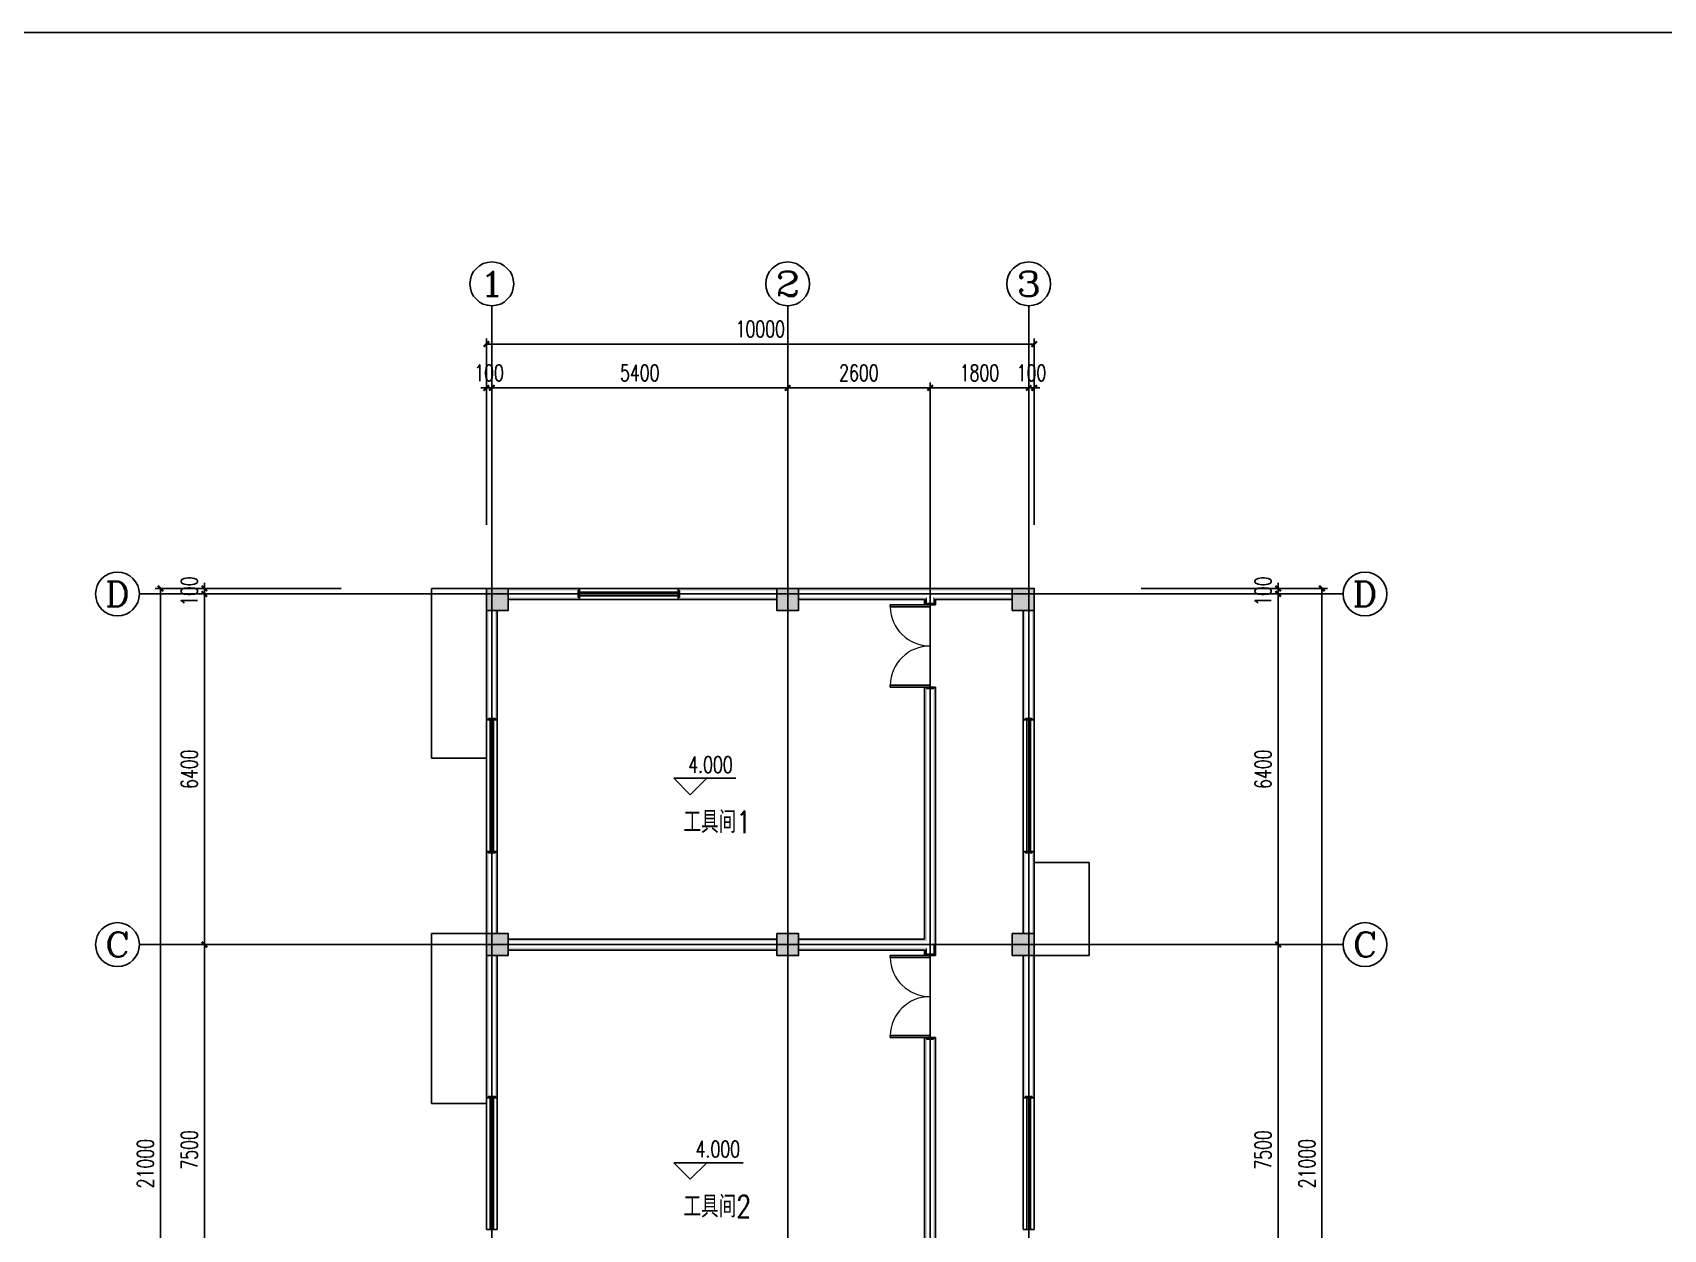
# Model space of a CAD drawing. Extents: x 5827 to 252697, y -546879 to 4066219.
# Drawn here: x 78261 to 108027, y 4044372 to 4066219 of the extents above; entities that cross this region are included whole.
import ezdxf
from ezdxf.enums import TextEntityAlignment as Align

# ---------------------------------------------------------------- set-up
doc = ezdxf.new("R2010")
doc.units = 0
doc.header["$MEASUREMENT"] = 0
doc.linetypes.add('DOTE', pattern=[2.42, 2, -0.2, 0.02, -0.2])
for name, color, linetype in [('AXIS', 3, 'Continuous'), ('AXIS_TEXT', 7, 'Continuous'), ('COLUMN', 9, 'Continuous'), ('DIM_ELEV', 3, 'Continuous'), ('DOTE', 1, 'DOTE'), ('PUB_HATCH', 8, 'Continuous'), ('PUB_TEXT', 7, 'Continuous'), ('PUB_WALL', 9, 'Continuous'), ('WALL', 41, 'Continuous'), ('WINDOW', 4, 'Continuous')]:
    doc.layers.add(name, color=color, linetype=linetype)
doc.styles.add('_HZTXT', font='TXT', dxfattribs={"width": 0.8, "bigfont": 'HZTXT'})
doc.styles.add('_TCH_AXIS', font='COMPLEX', dxfattribs={"bigfont": 'GBCBIG'})
doc.styles.add('_TCH_DIM', font='SIMPLEX', dxfattribs={"bigfont": 'GBCBIG'})
doc.styles.add('_TCH_DIM_T3', font='SIMPLEX', dxfattribs={"width": 0.705882, "bigfont": 'GBCBIG'})
doc.styles.add('COMPLEX', font='COMPLEX')
doc.dimstyles.new('_TCH_ARCH&&100', dxfattribs={"dimtxt": 297.5, "dimasz": 100, "dimexe": 100, "dimexo": 0, "dimgap": 126.25, "dimtad": 1, "dimdec": 0, "dimzin": 0, "dimdsep": 46, "dimtxsty": '_TCH_DIM_T3', "dimblk": 'ARCHTICK', "dimcen": 0.09, "dimclrt": 7, "dimazin": 2, "dimtfac": 1, "dimtdec": 0, "dimtix": 1, "dimtmove": 2, "dimatfit": 3, "dimfxl": 0, "dimtolj": 1, "dimtzin": 0, "dimarcsym": 0})

# ---------------------------------------------------------------- blocks, each defined once
blk = doc.blocks.new('_ArchTick')
at = {"color": 0, "linetype": 'ByBlock', "const_width": 0.4}
blk.add_lwpolyline([(-0.5, -0.5), (0.5, 0.5)], dxfattribs=at)
blk = doc.blocks.new('*D76')
at = {"layer": 'AXIS', "color": 0, "lineweight": -2, "transparency": 16777216}
for p, q in [((86543, 4059733), (86443, 4059733)), ((86543, 4057233), (86543, 4059833)), ((86543, 4059733), (86643, 4059733)), ((86643, 4057233), (86643, 4059833)), ((86643, 4059733), (86743, 4059733))]:
    blk.add_line(p, q, dxfattribs=at)
at = {"layer": 'Defpoints', "color": 0, "transparency": 16777216}
for p in [(86643, 4059733), (86543, 4057233), (86643, 4057233)]:
    blk.add_point(p, dxfattribs=at)
at = {"layer": 'AXIS', "color": 0, "lineweight": -2, "transparency": 16777216, "xscale": 100, "yscale": 100, "zscale": 100}
blk.add_blockref('_ArchTick', (86543, 4059733), dxfattribs=at)
at = {"layer": 'AXIS', "color": 0, "lineweight": -2, "transparency": 16777216, "xscale": 100, "yscale": 100, "zscale": 100, "rotation": 180}
blk.add_blockref('_ArchTick', (86643, 4059733), dxfattribs=at)
at = {"layer": 'AXIS', "color": 7, "transparency": 16777216, "insert": (86593, 4060008), "char_height": 297.5, "attachment_point": 5, "style": '_TCH_DIM_T3'}
blk.add_mtext('\\A1;100', dxfattribs=at)
blk = doc.blocks.new('*D77')
at = {"layer": 'AXIS', "color": 0, "lineweight": -2, "transparency": 16777216}
for p, q in [((86643, 4057233), (86643, 4059833)), ((86643, 4059733), (92043, 4059733)), ((92043, 4057233), (92043, 4059833))]:
    blk.add_line(p, q, dxfattribs=at)
at = {"layer": 'Defpoints', "color": 0, "transparency": 16777216}
for p in [(92043, 4059733), (86643, 4057233), (92043, 4057233)]:
    blk.add_point(p, dxfattribs=at)
at = {"layer": 'AXIS', "color": 0, "lineweight": -2, "transparency": 16777216, "xscale": 100, "yscale": 100, "zscale": 100, "rotation": 180}
blk.add_blockref('_ArchTick', (86643, 4059733), dxfattribs=at)
at = {"layer": 'AXIS', "color": 0, "lineweight": -2, "transparency": 16777216, "xscale": 100, "yscale": 100, "zscale": 100}
blk.add_blockref('_ArchTick', (92043, 4059733), dxfattribs=at)
at = {"layer": 'AXIS', "color": 7, "transparency": 16777216, "insert": (89343, 4060008), "char_height": 297.5, "attachment_point": 5, "style": '_TCH_DIM_T3'}
blk.add_mtext('\\A1;5400', dxfattribs=at)
blk = doc.blocks.new('*D78')
at = {"layer": 'AXIS', "color": 0, "lineweight": -2, "transparency": 16777216}
for p, q in [((92043, 4057233), (92043, 4059833)), ((92043, 4059733), (94643, 4059733)), ((94643, 4057233), (94643, 4059833))]:
    blk.add_line(p, q, dxfattribs=at)
at = {"layer": 'Defpoints', "color": 0, "transparency": 16777216}
for p in [(94643, 4059733), (92043, 4057233), (94643, 4057233)]:
    blk.add_point(p, dxfattribs=at)
at = {"layer": 'AXIS', "color": 0, "lineweight": -2, "transparency": 16777216, "xscale": 100, "yscale": 100, "zscale": 100, "rotation": 180}
blk.add_blockref('_ArchTick', (92043, 4059733), dxfattribs=at)
at = {"layer": 'AXIS', "color": 0, "lineweight": -2, "transparency": 16777216, "xscale": 100, "yscale": 100, "zscale": 100}
blk.add_blockref('_ArchTick', (94643, 4059733), dxfattribs=at)
at = {"layer": 'AXIS', "color": 7, "transparency": 16777216, "insert": (93343, 4060008), "char_height": 297.5, "attachment_point": 5, "style": '_TCH_DIM_T3'}
blk.add_mtext('\\A1;2600', dxfattribs=at)
blk = doc.blocks.new('*D79')
at = {"layer": 'AXIS', "color": 0, "lineweight": -2, "transparency": 16777216}
for p, q in [((94643, 4057233), (94643, 4059833)), ((94643, 4059733), (96443, 4059733)), ((96443, 4057233), (96443, 4059833))]:
    blk.add_line(p, q, dxfattribs=at)
at = {"layer": 'Defpoints', "color": 0, "transparency": 16777216}
for p in [(96443, 4059733), (94643, 4057233), (96443, 4057233)]:
    blk.add_point(p, dxfattribs=at)
at = {"layer": 'AXIS', "color": 0, "lineweight": -2, "transparency": 16777216, "xscale": 100, "yscale": 100, "zscale": 100, "rotation": 180}
blk.add_blockref('_ArchTick', (94643, 4059733), dxfattribs=at)
at = {"layer": 'AXIS', "color": 0, "lineweight": -2, "transparency": 16777216, "xscale": 100, "yscale": 100, "zscale": 100}
blk.add_blockref('_ArchTick', (96443, 4059733), dxfattribs=at)
at = {"layer": 'AXIS', "color": 7, "transparency": 16777216, "insert": (95543, 4060008), "char_height": 297.5, "attachment_point": 5, "style": '_TCH_DIM_T3'}
blk.add_mtext('\\A1;1800', dxfattribs=at)
blk = doc.blocks.new('*D80')
at = {"layer": 'AXIS', "color": 0, "lineweight": -2, "transparency": 16777216}
for p, q in [((96443, 4059733), (96343, 4059733)), ((96443, 4057233), (96443, 4059833)), ((96443, 4059733), (96543, 4059733)), ((96543, 4057233), (96543, 4059833)), ((96543, 4059733), (96643, 4059733))]:
    blk.add_line(p, q, dxfattribs=at)
at = {"layer": 'Defpoints', "color": 0, "transparency": 16777216}
for p in [(96543, 4059733), (96443, 4057233), (96543, 4057233)]:
    blk.add_point(p, dxfattribs=at)
at = {"layer": 'AXIS', "color": 0, "lineweight": -2, "transparency": 16777216, "xscale": 100, "yscale": 100, "zscale": 100}
blk.add_blockref('_ArchTick', (96443, 4059733), dxfattribs=at)
at = {"layer": 'AXIS', "color": 0, "lineweight": -2, "transparency": 16777216, "xscale": 100, "yscale": 100, "zscale": 100, "rotation": 180}
blk.add_blockref('_ArchTick', (96543, 4059733), dxfattribs=at)
at = {"layer": 'AXIS', "color": 7, "transparency": 16777216, "insert": (96493, 4060008), "char_height": 297.5, "attachment_point": 5, "style": '_TCH_DIM_T3'}
blk.add_mtext('\\A1;100', dxfattribs=at)
blk = doc.blocks.new('*D81')
at = {"layer": 'AXIS', "color": 0, "lineweight": -2, "transparency": 16777216}
for p, q in [((86543, 4057233), (86543, 4060633)), ((96543, 4057233), (96543, 4060633)), ((86543, 4060533), (96543, 4060533))]:
    blk.add_line(p, q, dxfattribs=at)
at = {"layer": 'Defpoints', "color": 0, "transparency": 16777216}
for p in [(96543, 4060533), (86543, 4057233), (96543, 4057233)]:
    blk.add_point(p, dxfattribs=at)
at = {"layer": 'AXIS', "color": 0, "lineweight": -2, "transparency": 16777216, "xscale": 100, "yscale": 100, "zscale": 100, "rotation": 180}
blk.add_blockref('_ArchTick', (86543, 4060533), dxfattribs=at)
at = {"layer": 'AXIS', "color": 0, "lineweight": -2, "transparency": 16777216, "xscale": 100, "yscale": 100, "zscale": 100}
blk.add_blockref('_ArchTick', (96543, 4060533), dxfattribs=at)
at = {"layer": 'AXIS', "color": 7, "transparency": 16777216, "insert": (91543, 4060808), "char_height": 297.5, "attachment_point": 5, "style": '_TCH_DIM_T3'}
blk.add_mtext('\\A1;10000', dxfattribs=at)
blk = doc.blocks.new('*D85')
at = {"layer": 'AXIS', "color": 0, "lineweight": -2, "transparency": 16777216}
for p, q in [((83896, 4049572), (81296, 4049572)), ((81396, 4042072), (81396, 4049572)), ((83896, 4042072), (81296, 4042072))]:
    blk.add_line(p, q, dxfattribs=at)
at = {"layer": 'Defpoints', "color": 0, "transparency": 16777216}
for p in [(81396, 4049572), (83896, 4049572), (83896, 4042072)]:
    blk.add_point(p, dxfattribs=at)
at = {"layer": 'AXIS', "color": 0, "lineweight": -2, "transparency": 16777216, "xscale": 100, "yscale": 100, "zscale": 100}
for p, rotation in [((81396, 4049572), 90), ((81396, 4042072), 270)]:
    blk.add_blockref('_ArchTick', p, dxfattribs=dict(at, rotation=rotation))
at = {"layer": 'AXIS', "color": 7, "transparency": 16777216, "insert": (81121, 4045822), "char_height": 297.5, "attachment_point": 5, "rotation": 90, "style": '_TCH_DIM_T3'}
blk.add_mtext('\\A1;7500', dxfattribs=at)
blk = doc.blocks.new('*D86')
at = {"layer": 'AXIS', "color": 0, "lineweight": -2, "transparency": 16777216}
for p, q in [((83896, 4055972), (81296, 4055972)), ((81396, 4049572), (81396, 4055972)), ((83896, 4049572), (81296, 4049572))]:
    blk.add_line(p, q, dxfattribs=at)
at = {"layer": 'Defpoints', "color": 0, "transparency": 16777216}
for p in [(81396, 4055972), (83896, 4055972), (83896, 4049572)]:
    blk.add_point(p, dxfattribs=at)
at = {"layer": 'AXIS', "color": 0, "lineweight": -2, "transparency": 16777216, "xscale": 100, "yscale": 100, "zscale": 100}
for p, rotation in [((81396, 4055972), 90), ((81396, 4049572), 270)]:
    blk.add_blockref('_ArchTick', p, dxfattribs=dict(at, rotation=rotation))
at = {"layer": 'AXIS', "color": 7, "transparency": 16777216, "insert": (81121, 4052772), "char_height": 297.5, "attachment_point": 5, "rotation": 90, "style": '_TCH_DIM_T3'}
blk.add_mtext('\\A1;6400', dxfattribs=at)
blk = doc.blocks.new('*D87')
at = {"layer": 'AXIS', "color": 0, "lineweight": -2, "transparency": 16777216}
for p, q in [((81396, 4056072), (81396, 4056172)), ((83896, 4056072), (81296, 4056072)), ((83896, 4055972), (81296, 4055972)), ((81396, 4055972), (81396, 4056072)), ((81396, 4055972), (81396, 4055872))]:
    blk.add_line(p, q, dxfattribs=at)
at = {"layer": 'Defpoints', "color": 0, "transparency": 16777216}
for p in [(81396, 4056072), (83896, 4056072), (83896, 4055972)]:
    blk.add_point(p, dxfattribs=at)
at = {"layer": 'AXIS', "color": 0, "lineweight": -2, "transparency": 16777216, "xscale": 100, "yscale": 100, "zscale": 100}
for p, rotation in [((81396, 4056072), 270), ((81396, 4055972), 90)]:
    blk.add_blockref('_ArchTick', p, dxfattribs=dict(at, rotation=rotation))
at = {"layer": 'AXIS', "color": 7, "transparency": 16777216, "insert": (81121, 4056022), "char_height": 297.5, "attachment_point": 5, "rotation": 90, "style": '_TCH_DIM_T3'}
blk.add_mtext('\\A1;100', dxfattribs=at)
blk = doc.blocks.new('*D88')
at = {"layer": 'AXIS', "color": 0, "lineweight": -2, "transparency": 16777216}
for p, q in [((83896, 4056072), (80496, 4056072)), ((80596, 4035072), (80596, 4056072)), ((83896, 4035072), (80496, 4035072))]:
    blk.add_line(p, q, dxfattribs=at)
at = {"layer": 'Defpoints', "color": 0, "transparency": 16777216}
for p in [(80596, 4056072), (83896, 4056072), (83896, 4035072)]:
    blk.add_point(p, dxfattribs=at)
at = {"layer": 'AXIS', "color": 0, "lineweight": -2, "transparency": 16777216, "xscale": 100, "yscale": 100, "zscale": 100}
for p, rotation in [((80596, 4056072), 90), ((80596, 4035072), 270)]:
    blk.add_blockref('_ArchTick', p, dxfattribs=dict(at, rotation=rotation))
at = {"layer": 'AXIS', "color": 7, "transparency": 16777216, "insert": (80321, 4045572), "char_height": 297.5, "attachment_point": 5, "rotation": 90, "style": '_TCH_DIM_T3'}
blk.add_mtext('\\A1;21000', dxfattribs=at)
blk = doc.blocks.new('*D91')
at = {"layer": 'AXIS', "color": 0, "lineweight": -2, "transparency": 16777216}
for p, q in [((98495, 4049572), (101095, 4049572)), ((100995, 4042072), (100995, 4049572)), ((98495, 4042072), (101095, 4042072))]:
    blk.add_line(p, q, dxfattribs=at)
at = {"layer": 'Defpoints', "color": 0, "transparency": 16777216}
for p in [(98495, 4049572), (100995, 4049572), (98495, 4042072)]:
    blk.add_point(p, dxfattribs=at)
at = {"layer": 'AXIS', "color": 0, "lineweight": -2, "transparency": 16777216, "xscale": 100, "yscale": 100, "zscale": 100}
for p, rotation in [((100995, 4049572), 90), ((100995, 4042072), 270)]:
    blk.add_blockref('_ArchTick', p, dxfattribs=dict(at, rotation=rotation))
at = {"layer": 'AXIS', "color": 7, "transparency": 16777216, "insert": (100720, 4045822), "char_height": 297.5, "attachment_point": 5, "rotation": 90, "style": '_TCH_DIM_T3'}
blk.add_mtext('\\A1;7500', dxfattribs=at)
blk = doc.blocks.new('*D92')
at = {"layer": 'AXIS', "color": 0, "lineweight": -2, "transparency": 16777216}
for p, q in [((98495, 4055972), (101095, 4055972)), ((100995, 4049572), (100995, 4055972)), ((98495, 4049572), (101095, 4049572))]:
    blk.add_line(p, q, dxfattribs=at)
at = {"layer": 'Defpoints', "color": 0, "transparency": 16777216}
for p in [(98495, 4055972), (100995, 4055972), (98495, 4049572)]:
    blk.add_point(p, dxfattribs=at)
at = {"layer": 'AXIS', "color": 0, "lineweight": -2, "transparency": 16777216, "xscale": 100, "yscale": 100, "zscale": 100}
for p, rotation in [((100995, 4055972), 90), ((100995, 4049572), 270)]:
    blk.add_blockref('_ArchTick', p, dxfattribs=dict(at, rotation=rotation))
at = {"layer": 'AXIS', "color": 7, "transparency": 16777216, "insert": (100720, 4052772), "char_height": 297.5, "attachment_point": 5, "rotation": 90, "style": '_TCH_DIM_T3'}
blk.add_mtext('\\A1;6400', dxfattribs=at)
blk = doc.blocks.new('*D93')
at = {"layer": 'AXIS', "color": 0, "lineweight": -2, "transparency": 16777216}
for p, q in [((100995, 4056072), (100995, 4056172)), ((98495, 4056072), (101095, 4056072)), ((98495, 4055972), (101095, 4055972)), ((100995, 4055972), (100995, 4056072)), ((100995, 4055972), (100995, 4055872))]:
    blk.add_line(p, q, dxfattribs=at)
at = {"layer": 'Defpoints', "color": 0, "transparency": 16777216}
for p in [(98495, 4056072), (98495, 4055972), (100995, 4056072)]:
    blk.add_point(p, dxfattribs=at)
at = {"layer": 'AXIS', "color": 0, "lineweight": -2, "transparency": 16777216, "xscale": 100, "yscale": 100, "zscale": 100}
for p, rotation in [((100995, 4056072), 270), ((100995, 4055972), 90)]:
    blk.add_blockref('_ArchTick', p, dxfattribs=dict(at, rotation=rotation))
at = {"layer": 'AXIS', "color": 7, "transparency": 16777216, "insert": (100720, 4056022), "char_height": 297.5, "attachment_point": 5, "rotation": 90, "style": '_TCH_DIM_T3'}
blk.add_mtext('\\A1;100', dxfattribs=at)
blk = doc.blocks.new('*D94')
at = {"layer": 'AXIS', "color": 0, "lineweight": -2, "transparency": 16777216}
for p, q in [((98495, 4056072), (101895, 4056072)), ((101795, 4035072), (101795, 4056072)), ((98495, 4035072), (101895, 4035072))]:
    blk.add_line(p, q, dxfattribs=at)
at = {"layer": 'Defpoints', "color": 0, "transparency": 16777216}
for p in [(98495, 4056072), (101795, 4056072), (98495, 4035072)]:
    blk.add_point(p, dxfattribs=at)
at = {"layer": 'AXIS', "color": 0, "lineweight": -2, "transparency": 16777216, "xscale": 100, "yscale": 100, "zscale": 100}
for p, rotation in [((101795, 4056072), 90), ((101795, 4035072), 270)]:
    blk.add_blockref('_ArchTick', p, dxfattribs=dict(at, rotation=rotation))
at = {"layer": 'AXIS', "color": 7, "transparency": 16777216, "insert": (101520, 4045572), "char_height": 297.5, "attachment_point": 5, "rotation": 90, "style": '_TCH_DIM_T3'}
blk.add_mtext('\\A1;21000', dxfattribs=at)
blk = doc.blocks.new('_FZH')
blk.add_lwpolyline([(-0.5, -0.5), (0.5, -0.5), (0.5, 0.5), (-0.5, 0.5)], close=True)
at = {"layer": 'PUB_HATCH'}
blk.add_solid([(-0.5, -0.5), (0.5, -0.5), (-0.5, 0.5), (0.5, 0.5)], dxfattribs=at)
blk = doc.blocks.new('$WINLIB2D$00000001')
for p, q in [((-0.5, 0.5), (0.5, 0.5)), ((-0.5, 0.5), (-0.5, -0.5)), ((0.5, -0.5), (0.5, 0.5)), ((0.5, 0.167), (-0.5, 0.167)), ((0.5, -0.167), (-0.5, -0.167)), ((-0.5, -0.5), (0.5, -0.5))]:
    blk.add_line(p, q)
blk = doc.blocks.new('$DorLib2D$00000002')
for p, q in [((-0.5, 0), (-0.5, 0.4875)), ((-0.475, 0.4875), (-0.5, 0.4875)), ((-0.475, 0), (-0.475, 0.4875)), ((0.475, 0), (0.475, 0.4875)), ((0.475, 0.4875), (0.5, 0.4875)), ((0.5, 0), (0.5, 0.4875)), ((-0.5, 0), (-0.475, 0)), ((0.5, 0), (0.475, 0))]:
    blk.add_line(p, q)
at = {"lineweight": 13}
for centre, start, end in [((-0.4875, 0), 0, 88.53072), ((0.4875, 0), 91.46928, 180)]:
    blk.add_arc(centre, 0.4875, start, end, dxfattribs=at)
blk = doc.blocks.new('_AXISO')
blk.add_circle((0, 0), 0.5)
at = {"layer": 'AXIS_TEXT', "style": 'COMPLEX', "width": 1.041667}
blk.add_attdef('A', text='', height=0.56, dxfattribs=at).set_placement((-0.25, -0.28), (0.25, -0.28), align=Align.FIT)

msp = doc.modelspace()

# ---------------------------------------------------------------- hatches: boundary and pattern name
at = {"layer": 'PUB_WALL'}
for points in [[(86543.09, 4056072.016), (86543.09, 4055672.016), (86583.09, 4055712.016), (86583.09, 4056032.016)], [(86943.09, 4056072.016), (86543.09, 4056072.016), (86583.09, 4056032.016), (86903.09, 4056032.016)], [(86943.09, 4055672.016), (86943.09, 4056072.016), (86903.09, 4056032.016), (86903.09, 4055712.016)], [(86943.09, 4056072.016), (86943.09, 4056032.016), (88203.09, 4056032.016), (88243.09, 4056072.016)], [(86943.09, 4055912.016), (86943.09, 4055872.016), (88243.09, 4055872.016), (88203.09, 4055912.016)], [(88243.09, 4055872.016), (88243.09, 4056072.016), (88203.09, 4056032.016), (88203.09, 4055912.016)], [(91843.09, 4056032.016), (91843.09, 4056072.016), (90043.09, 4056072.016), (90083.09, 4056032.016)], [(90043.09, 4056072.016), (90043.09, 4055872.016), (90083.09, 4055912.016), (90083.09, 4056032.016)], [(91843.09, 4055872.016), (91843.09, 4055912.016), (90083.09, 4055912.016), (90043.09, 4055872.016)], [(91843.09, 4056072.016), (91843.09, 4055672.016), (91883.09, 4055712.016), (91883.09, 4056032.016)], [(92243.09, 4056072.016), (91843.09, 4056072.016), (91883.09, 4056032.016), (92203.09, 4056032.016)], [(92243.09, 4055672.016), (92243.09, 4056072.016), (92203.09, 4056032.016), (92203.09, 4055712.016)], [(92243.09, 4056072.016), (92243.09, 4056032.016), (94643.09, 4056032.016), (94643.09, 4056072.016)], [(92243.09, 4055912.016), (92243.09, 4055872.016), (94543.09, 4055872.016), (94583.09, 4055912.016)], [(94543.09, 4055872.016), (94543.09, 4055772.016), (94583.09, 4055812.016), (94583.09, 4055912.016)], [(96143.09, 4056032.016), (96143.09, 4056072.016), (94643.09, 4056072.016), (94643.09, 4056032.016)], [(96143.09, 4055872.016), (96143.09, 4055912.016), (94703.09, 4055912.016), (94743.09, 4055872.016)], [(94743.09, 4055772.016), (94743.09, 4055872.016), (94703.09, 4055912.016), (94703.09, 4055812.016)], [(96143.09, 4056072.016), (96143.09, 4055672.016), (96183.09, 4055712.016), (96183.09, 4056032.016)], [(96543.09, 4056072.016), (96143.09, 4056072.016), (96183.09, 4056032.016), (96503.09, 4056032.016)], [(96543.09, 4055672.016), (96543.09, 4056072.016), (96503.09, 4056032.016), (96503.09, 4055712.016)], [(86543.09, 4055672.016), (86943.09, 4055672.016), (86903.09, 4055712.016), (86583.09, 4055712.016)], [(86583.09, 4055672.016), (86543.09, 4055672.016), (86543.09, 4053672.016), (86583.09, 4053712.016)], [(86743.09, 4055672.016), (86703.09, 4055672.016), (86703.09, 4053712.016), (86743.09, 4053672.016)], [(91843.09, 4055672.016), (92243.09, 4055672.016), (92203.09, 4055712.016), (91883.09, 4055712.016)], [(94543.09, 4055772.016), (94743.09, 4055772.016), (94703.09, 4055812.016), (94583.09, 4055812.016)], [(96143.09, 4055672.016), (96543.09, 4055672.016), (96503.09, 4055712.016), (96183.09, 4055712.016)], [(96383.09, 4055672.016), (96343.09, 4055672.016), (96343.09, 4053672.016), (96383.09, 4053712.016)], [(96543.09, 4055672.016), (96503.09, 4055672.016), (96503.09, 4053712.016), (96543.09, 4053672.016)], [(94743.09, 4054272.016), (94543.09, 4054272.016), (94583.09, 4054232.016), (94703.09, 4054232.016)], [(94543.09, 4054272.016), (94543.09, 4049672.016), (94583.09, 4049632.016), (94583.09, 4054232.016)], [(94743.09, 4049572.016), (94743.09, 4054272.016), (94703.09, 4054232.016), (94703.09, 4049572.016)], [(86543.09, 4053672.016), (86743.09, 4053672.016), (86703.09, 4053712.016), (86583.09, 4053712.016)], [(96343.09, 4053672.016), (96543.09, 4053672.016), (96503.09, 4053712.016), (96383.09, 4053712.016)], [(86743.09, 4051272.016), (86543.09, 4051272.016), (86583.09, 4051232.016), (86703.09, 4051232.016)], [(86543.09, 4049772.016), (86583.09, 4049772.016), (86583.09, 4051232.016), (86543.09, 4051272.016)], [(86703.09, 4049772.016), (86743.09, 4049772.016), (86743.09, 4051272.016), (86703.09, 4051232.016)], [(96543.09, 4051272.016), (96343.09, 4051272.016), (96383.09, 4051232.016), (96503.09, 4051232.016)], [(96343.09, 4049772.016), (96383.09, 4049772.016), (96383.09, 4051232.016), (96343.09, 4051272.016)], [(96503.09, 4049772.016), (96543.09, 4049772.016), (96543.09, 4051272.016), (96503.09, 4051232.016)], [(86543.09, 4049772.016), (86543.09, 4049372.016), (86583.09, 4049412.016), (86583.09, 4049732.016)], [(86943.09, 4049772.016), (86543.09, 4049772.016), (86583.09, 4049732.016), (86903.09, 4049732.016)], [(86943.09, 4049372.016), (86943.09, 4049772.016), (86903.09, 4049732.016), (86903.09, 4049412.016)], [(91843.09, 4049632.016), (91843.09, 4049672.016), (86943.09, 4049672.016), (86943.09, 4049632.016)], [(91843.09, 4049772.016), (91843.09, 4049372.016), (91883.09, 4049412.016), (91883.09, 4049732.016)], [(92243.09, 4049772.016), (91843.09, 4049772.016), (91883.09, 4049732.016), (92203.09, 4049732.016)], [(92243.09, 4049372.016), (92243.09, 4049772.016), (92203.09, 4049732.016), (92203.09, 4049412.016)], [(92243.09, 4049672.016), (92243.09, 4049632.016), (94583.09, 4049632.016), (94543.09, 4049672.016)], [(96143.09, 4049772.016), (96143.09, 4049372.016), (96183.09, 4049412.016), (96183.09, 4049732.016)], [(96543.09, 4049772.016), (96143.09, 4049772.016), (96183.09, 4049732.016), (96503.09, 4049732.016)], [(96543.09, 4049372.016), (96543.09, 4049772.016), (96503.09, 4049732.016), (96503.09, 4049412.016)], [(86543.09, 4049372.016), (86943.09, 4049372.016), (86903.09, 4049412.016), (86583.09, 4049412.016)], [(86583.09, 4049372.016), (86543.09, 4049372.016), (86543.09, 4046772.016), (86583.09, 4046812.016)], [(86743.09, 4049372.016), (86703.09, 4049372.016), (86703.09, 4046812.016), (86743.09, 4046772.016)], [(91843.09, 4049472.016), (91843.09, 4049512.016), (86943.09, 4049512.016), (86943.09, 4049472.016)], [(91843.09, 4049372.016), (92243.09, 4049372.016), (92203.09, 4049412.016), (91883.09, 4049412.016)], [(92243.09, 4049512.016), (92243.09, 4049472.016), (94543.09, 4049472.016), (94583.09, 4049512.016)], [(94543.09, 4049472.016), (94543.09, 4049372.016), (94583.09, 4049412.016), (94583.09, 4049512.016)], [(94543.09, 4049372.016), (94743.09, 4049372.016), (94703.09, 4049412.016), (94583.09, 4049412.016)], [(94743.09, 4049372.016), (94743.09, 4049572.016), (94703.09, 4049572.016), (94703.09, 4049412.016)], [(96143.09, 4049372.016), (96543.09, 4049372.016), (96503.09, 4049412.016), (96183.09, 4049412.016)], [(96383.09, 4049372.016), (96343.09, 4049372.016), (96343.09, 4046772.016), (96383.09, 4046812.016)], [(96543.09, 4049372.016), (96503.09, 4049372.016), (96503.09, 4046812.016), (96543.09, 4046772.016)], [(94743.09, 4047872.016), (94543.09, 4047872.016), (94583.09, 4047832.016), (94703.09, 4047832.016)], [(94543.09, 4047872.016), (94543.09, 4042172.016), (94583.09, 4042132.016), (94583.09, 4047832.016)], [(94743.09, 4042072.016), (94743.09, 4047872.016), (94703.09, 4047832.016), (94703.09, 4042072.016)], [(86543.09, 4046772.016), (86743.09, 4046772.016), (86703.09, 4046812.016), (86583.09, 4046812.016)], [(96343.09, 4046772.016), (96543.09, 4046772.016), (96503.09, 4046812.016), (96383.09, 4046812.016)]]:
    msp.add_hatch(color=256, dxfattribs=at).paths.add_polyline_path(points)

# ---------------------------------------------------------------- linework, layer by layer
for p, q in [((85543.09, 4052972.016), (85543.09, 4056072.016)), ((86543.09, 4056072.016), (85543.09, 4056072.016)), ((86543.09, 4052972.016), (85543.09, 4052972.016)), ((96543.09, 4051072.016), (97543.09, 4051072.016)), ((97543.09, 4049372.016), (97543.09, 4051072.016)), ((85543.09, 4046672.016), (85543.09, 4049772.016)), ((86543.09, 4049772.016), (85543.09, 4049772.016)), ((96543.09, 4049372.016), (97543.09, 4049372.016)), ((86543.09, 4046672.016), (85543.09, 4046672.016))]:
    msp.add_line(p, q)
msp.add_lwpolyline([(39018.805, 4066219.231), (252696.661, 4066219.231), (252696.661, 4023229.388), (39018.805, 4023229.388)], close=True)
at = {"layer": 'AXIS'}
for p, q in [((86643.09, 4057233.1), (86643.09, 4061233.1)), ((92043.09, 4057233.1), (92043.09, 4061233.1)), ((96443.09, 4057233.1), (96443.09, 4061233.1)), ((83896.491, 4055972.016), (80210.284, 4055972.016)), ((98495.112, 4055972.016), (102181.319, 4055972.016)), ((83896.491, 4049572.016), (80210.284, 4049572.016)), ((98495.112, 4049572.016), (102181.319, 4049572.016))]:
    msp.add_line(p, q, dxfattribs=at)
at = {"layer": 'DIM_ELEV'}
for p, q in [((90265.159, 4052307.068), (89965.159, 4052607.068)), ((89965.159, 4052607.068), (91099.215, 4052607.068)), ((90265.159, 4052307.068), (90565.159, 4052607.068)), ((90265.159, 4045288.389), (89965.159, 4045588.389)), ((89965.159, 4045588.389), (91233.359, 4045588.389)), ((90265.159, 4045288.389), (90565.159, 4045588.389))]:
    msp.add_line(p, q, dxfattribs=at)
at = {"layer": 'DOTE', "linetype": 'DOTE'}
for p, q in [((86643.09, 4057233.1), (86643.09, 4033910.932)), ((92043.09, 4057233.1), (92043.09, 4042072.016)), ((92043.09, 4057233.1), (92043.09, 4033910.932)), ((94643.09, 4057233.1), (94643.09, 4036972.016)), ((96443.09, 4057233.1), (96443.09, 4033910.932)), ((83896.491, 4055972.016), (98495.112, 4055972.016)), ((83896.491, 4049572.016), (98495.112, 4049572.016))]:
    msp.add_line(p, q, dxfattribs=at)
at = {"layer": 'WALL'}
for p, q in [((88243.09, 4056072.016), (86943.09, 4056072.016)), ((86943.09, 4055872.016), (88243.09, 4055872.016)), ((88243.09, 4055872.016), (88243.09, 4056072.016)), ((91843.09, 4056072.016), (90043.09, 4056072.016)), ((90043.09, 4056072.016), (90043.09, 4055872.016)), ((90043.09, 4055872.016), (91843.09, 4055872.016)), ((92243.09, 4056072.016), (94643.09, 4056072.016)), ((92243.09, 4055872.016), (94543.09, 4055872.016)), ((94543.09, 4055872.016), (94543.09, 4055772.016)), ((94643.09, 4056072.016), (96143.09, 4056072.016)), ((94743.09, 4055872.016), (96143.09, 4055872.016)), ((94743.09, 4055772.016), (94743.09, 4055872.016)), ((86543.09, 4055672.016), (86543.09, 4053672.016)), ((86743.09, 4053672.016), (86743.09, 4055672.016)), ((94543.09, 4055772.016), (94743.09, 4055772.016)), ((96343.09, 4055672.016), (96343.09, 4053672.016)), ((96543.09, 4053672.016), (96543.09, 4055672.016)), ((94743.09, 4054272.016), (94543.09, 4054272.016)), ((94543.09, 4054272.016), (94543.09, 4049672.016)), ((94743.09, 4049572.016), (94743.09, 4054272.016)), ((86543.09, 4053672.016), (86743.09, 4053672.016)), ((96343.09, 4053672.016), (96543.09, 4053672.016)), ((86743.09, 4051272.016), (86543.09, 4051272.016)), ((86543.09, 4051272.016), (86543.09, 4049772.016)), ((86743.09, 4049772.016), (86743.09, 4051272.016)), ((96543.09, 4051272.016), (96343.09, 4051272.016)), ((96343.09, 4051272.016), (96343.09, 4049772.016)), ((96543.09, 4049772.016), (96543.09, 4051272.016)), ((86943.09, 4049672.016), (91843.09, 4049672.016)), ((92243.09, 4049672.016), (94543.09, 4049672.016)), ((86543.09, 4049372.016), (86543.09, 4046772.016)), ((86743.09, 4046772.016), (86743.09, 4049372.016)), ((86943.09, 4049472.016), (91843.09, 4049472.016)), ((92243.09, 4049472.016), (94543.09, 4049472.016)), ((94543.09, 4049472.016), (94543.09, 4049372.016)), ((94543.09, 4049372.016), (94743.09, 4049372.016)), ((94743.09, 4049372.016), (94743.09, 4049572.016)), ((96343.09, 4049372.016), (96343.09, 4046772.016)), ((96543.09, 4046772.016), (96543.09, 4049372.016)), ((94743.09, 4047872.016), (94543.09, 4047872.016)), ((94543.09, 4047872.016), (94543.09, 4042172.016)), ((94743.09, 4042072.016), (94743.09, 4047872.016)), ((86543.09, 4046772.016), (86743.09, 4046772.016)), ((96343.09, 4046772.016), (96543.09, 4046772.016))]:
    msp.add_line(p, q, dxfattribs=at)

# ---------------------------------------------------------------- block references
at = {"layer": 'AXIS'}
ref = msp.add_blockref('_AXISO', (86643.09, 4061633.1), dxfattribs=dict(at, xscale=800, yscale=800, zscale=800))
ref.add_attrib('A', '1', dxfattribs={"layer": 'AXIS_TEXT', "height": 452.548, "style": '_TCH_AXIS', "width": 2.333333}).set_placement((86416.816, 4061406.826), (86869.364, 4061406.826), align=Align.FIT)
ref = msp.add_blockref('_AXISO', (92043.09, 4061633.1), dxfattribs=dict(at, xscale=800, yscale=800, zscale=800))
ref.add_attrib('A', '2', dxfattribs={"layer": 'AXIS_TEXT', "height": 452.548, "style": '_TCH_AXIS', "width": 1.5}).set_placement((91816.816, 4061406.826), (92269.364, 4061406.826), align=Align.FIT)
ref = msp.add_blockref('_AXISO', (96443.09, 4061633.1), dxfattribs=dict(at, xscale=800, yscale=800, zscale=800))
ref.add_attrib('A', '3', dxfattribs={"layer": 'AXIS_TEXT', "height": 452.548, "style": '_TCH_AXIS', "width": 1.5}).set_placement((96216.816, 4061406.826), (96669.364, 4061406.826), align=Align.FIT)
ref = msp.add_blockref('_AXISO', (79810.284, 4055972.016), dxfattribs=dict(at, xscale=800, yscale=800, zscale=800))
ref.add_attrib('A', 'D', dxfattribs={"layer": 'AXIS_TEXT', "height": 452.548, "style": '_TCH_AXIS', "width": 1.235294}).set_placement((79584.01, 4055745.742), (80036.559, 4055745.742), align=Align.FIT)
ref = msp.add_blockref('_AXISO', (102581.319, 4055972.016), dxfattribs=dict(at, xscale=800, yscale=800, zscale=800))
ref.add_attrib('A', 'D', dxfattribs={"layer": 'AXIS_TEXT', "height": 452.548, "style": '_TCH_AXIS', "width": 1.235294}).set_placement((102355.045, 4055745.742), (102807.593, 4055745.742), align=Align.FIT)
ref = msp.add_blockref('_AXISO', (79810.284, 4049572.016), dxfattribs=dict(at, xscale=800, yscale=800, zscale=800))
ref.add_attrib('A', 'C', dxfattribs={"layer": 'AXIS_TEXT', "height": 452.548, "style": '_TCH_AXIS', "width": 1.4}).set_placement((79584.01, 4049345.742), (80036.559, 4049345.742), align=Align.FIT)
ref = msp.add_blockref('_AXISO', (102581.319, 4049572.016), dxfattribs=dict(at, xscale=800, yscale=800, zscale=800))
ref.add_attrib('A', 'C', dxfattribs={"layer": 'AXIS_TEXT', "height": 452.548, "style": '_TCH_AXIS', "width": 1.4}).set_placement((102355.045, 4049345.742), (102807.593, 4049345.742), align=Align.FIT)
at = {"layer": 'COLUMN', "xscale": 400, "yscale": 400, "zscale": 400, "rotation": 270}
for p in [(86743.09, 4055872.016), (92043.09, 4055872.016), (96343.09, 4055872.016), (86743.09, 4049572.016), (92043.09, 4049572.016), (96343.09, 4049572.016)]:
    msp.add_blockref('_FZH', p, dxfattribs=at)
at = {"layer": 'WINDOW', "xscale": 1800, "yscale": -200, "zscale": 1800}
msp.add_blockref('$WINLIB2D$00000001', (89143.09, 4055972.016), dxfattribs=at)
at = {"layer": 'WINDOW'}
for name, p, xscale, yscale, zscale, rotation in [('$DorLib2D$00000002', (94643.09, 4055022.016), 1500, 1500, 1500, 89.99999999999962), ('$WINLIB2D$00000001', (86643.09, 4052472.016), 2400, 200, 2400, 90), ('$WINLIB2D$00000001', (96443.09, 4052472.016), 2400, -200, 2400, 270), ('$DorLib2D$00000002', (94643.09, 4048622.016), 1500, 1500, 1500, 90), ('$WINLIB2D$00000001', (86643.09, 4045572.016), 2400, -200, 2400, 90), ('$WINLIB2D$00000001', (96443.09, 4045572.016), 2400, -200, 2400, 270)]:
    msp.add_blockref(name, p, dxfattribs=dict(at, xscale=xscale, yscale=yscale, zscale=zscale, rotation=rotation))

# ---------------------------------------------------------------- texts
at = {"layer": 'PUB_TEXT'}
for s, height, style, width, p in [('4.000', 297.5, '_TCH_DIM', 0.705882, (90229.215, 4052707.168)), ('工具间1 ', 400, '_HZTXT', 0.8, (90142.647, 4051607.891)), ('4.000', 297.5, '_TCH_DIM', 0.705882, (90363.359, 4045688.489)), ('工具间2 ', 400, '_HZTXT', 0.8, (90142.647, 4044589.212))]:
    msp.add_text(s, height=height, dxfattribs=dict(at, style=style, width=width)).set_placement(p)

# ---------------------------------------------------------------- dimensions: what is measured, and where the dimension line sits
at = {"layer": 'AXIS'}
for p1, p2, distance, picture, middle in [((86543.09, 4057233.1), (96543.09, 4057233.1), 3300, '*D81', (91543.09, 4060808.1)), ((86543.09, 4057233.1), (86643.09, 4057233.1), 2500, '*D76', (86593.09, 4060008.1)), ((86643.09, 4057233.1), (92043.09, 4057233.1), 2500, '*D77', (89343.09, 4060008.1)), ((92043.09, 4057233.1), (94643.09, 4057233.1), 2500, '*D78', (93343.09, 4060008.1)), ((94643.09, 4057233.1), (96443.09, 4057233.1), 2500, '*D79', (95543.09, 4060008.1)), ((96443.09, 4057233.1), (96543.09, 4057233.1), 2500, '*D80', (96493.09, 4060008.1)), ((83896.491, 4035072.016), (83896.491, 4056072.016), 3300, '*D88', (80321.491, 4045572.016)), ((83896.491, 4055972.016), (83896.491, 4056072.016), 2500, '*D87', (81121.491, 4056022.016)), ((98495.112, 4055972.016), (98495.112, 4056072.016), -2500, '*D93', (100720.112, 4056022.016)), ((98495.112, 4035072.016), (98495.112, 4056072.016), -3300, '*D94', (101520.112, 4045572.016)), ((83896.491, 4049572.016), (83896.491, 4055972.016), 2500, '*D86', (81121.491, 4052772.016)), ((98495.112, 4049572.016), (98495.112, 4055972.016), -2500, '*D92', (100720.112, 4052772.016)), ((83896.491, 4042072.016), (83896.491, 4049572.016), 2500, '*D85', (81121.491, 4045822.016)), ((98495.112, 4042072.016), (98495.112, 4049572.016), -2500, '*D91', (100720.112, 4045822.016))]:
    dim = msp.add_aligned_dim(p1=p1, p2=p2, distance=distance, dimstyle='_TCH_ARCH&&100', dxfattribs=at)
    dim.commit()
    dim.dimension.update_dxf_attribs({"geometry": picture, "text_midpoint": middle})

doc.saveas('drawing.dxf')
